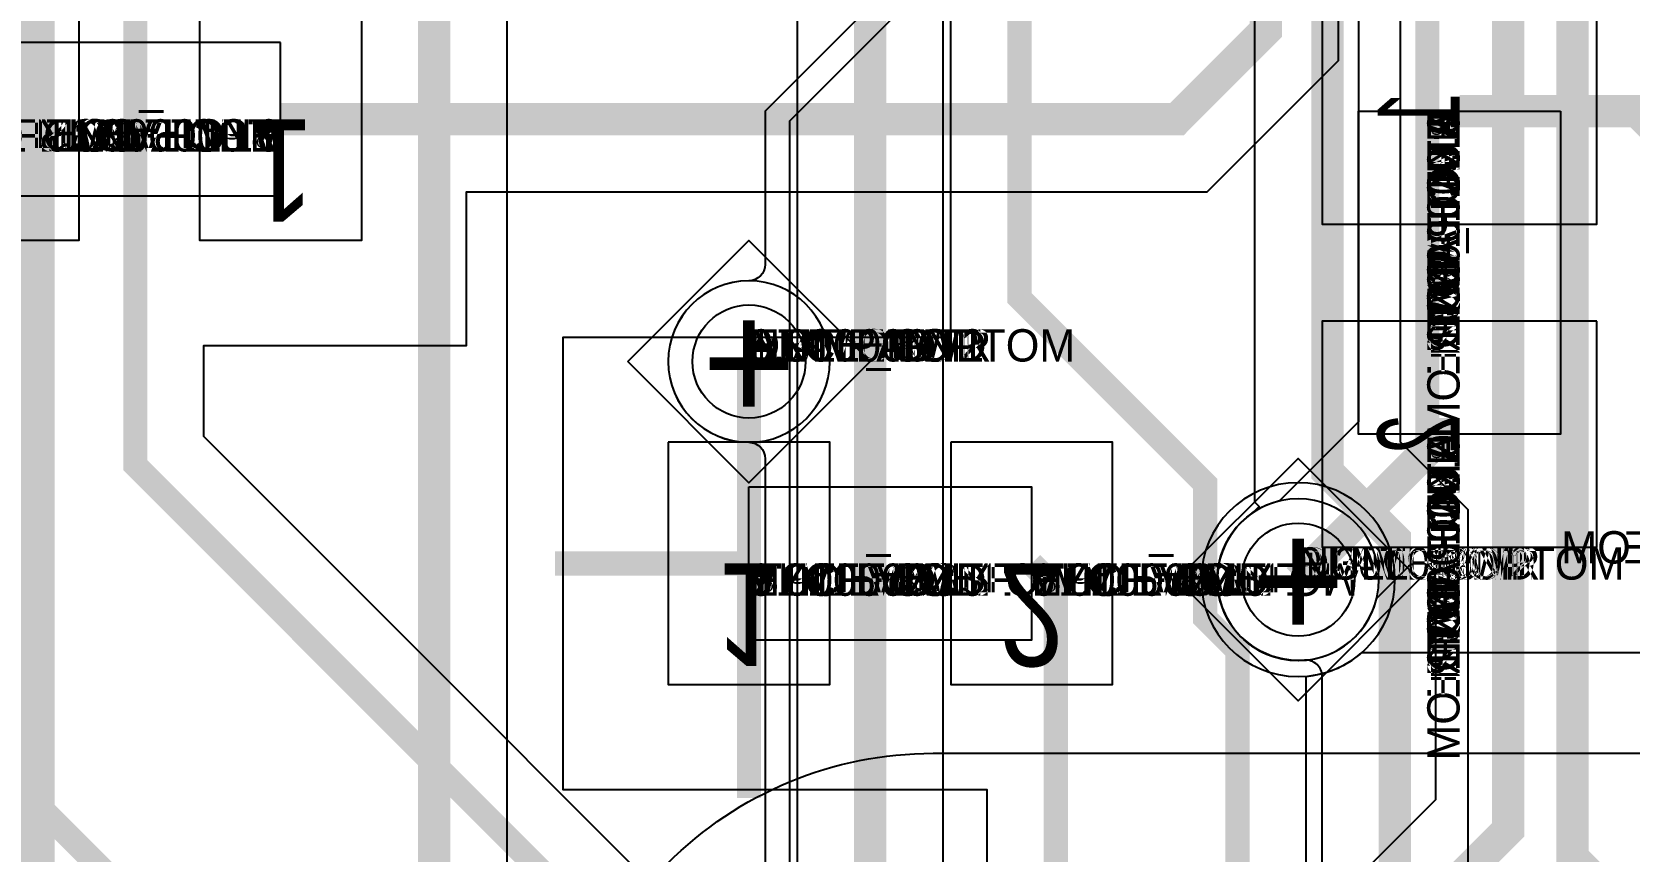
# Model space of a CAD drawing. Extents: x 0 to 323, y 0 to 320.
# Drawn here: x 32.26 to 42.15, y 93.67 to 98.74 of the extents above; entities that cross this region are included whole.
import ezdxf
from ezdxf.enums import TextEntityAlignment as Align

# ---------------------------------------------------------------- set-up
doc = ezdxf.new("R2010")
doc.units = 0
doc.header["$MEASUREMENT"] = 0
doc.layers.get('0').update_dxf_attribs({"linetype": 'CONTINUOUS'})
for name, color, linetype in [('CDN_FIGURES', 7, 'CONTINUOUS'), ('ETCH_BOTTOM', 7, 'CONTINUOUS'), ('ETCH_GND', 3, 'CONTINUOUS'), ('ETCH_INT1', 4, 'CONTINUOUS'), ('ETCH_INT2', 5, 'CONTINUOUS'), ('ETCH_PWR', 6, 'CONTINUOUS'), ('ETCH_TOP', 2, 'CONTINUOUS'), ('MANUFACTURING_NCLEGEND-1-6', 8, 'CONTINUOUS'), ('PACKAGE_GEOMETRY_ASSEMBLY_TOP', 11, 'CONTINUOUS'), ('PACKAGE_GEOMETRY_PIN_NUMBER', 9, 'CONTINUOUS')]:
    doc.layers.add(name, color=color, linetype=linetype)

# ---------------------------------------------------------------- blocks, each defined once
blk = doc.blocks.new('PAD_INFO')
for tag in ['SHAPE_TYPE', 'PAD_HEIGHT', 'PAD_LAYER', 'PAD_TYPE', 'PAD_WIDTH']:
    blk.add_attdef(tag, (0, 0), '', height=0.2)
at = {"flags": 2}
blk.add_attdef('CDN_TYPE', (0, 0), '', height=0.2, dxfattribs=at)
blk = doc.blocks.new('DRILL_INFO')
at = {"flags": 2}
blk.add_attdef('CDN_TYPE', (0, 0), '', height=0.2, dxfattribs=at)
for tag in ['FSHAPE', 'FCHAR', 'DRILL_HEIGHT', 'DIAMETER', 'PLATED', 'DRILL_WIDTH']:
    blk.add_attdef(tag, (0, 0), '', height=0.2)
blk = doc.blocks.new('VIA0700X0300')
at = {"layer": 'ETCH_BOTTOM'}
blk.add_circle((0, 0), 0.35, dxfattribs=at)
at = {"layer": 'ETCH_GND'}
blk.add_circle((0, 0), 0.35, dxfattribs=at)
at = {"layer": 'ETCH_INT1'}
blk.add_circle((0, 0), 0.35, dxfattribs=at)
at = {"layer": 'ETCH_INT2'}
blk.add_circle((0, 0), 0.35, dxfattribs=at)
at = {"layer": 'ETCH_PWR'}
blk.add_circle((0, 0), 0.35, dxfattribs=at)
at = {"layer": 'ETCH_TOP'}
blk.add_circle((0, 0), 0.35, dxfattribs=at)
ref = blk.add_blockref('PAD_INFO', (0, 0))
ref.add_attrib('PAD_LAYER', 'ETCH_TOP', (0, 0), dxfattribs={"height": 0.2})
ref.add_attrib('SHAPE_TYPE', 'NULL', (0, 0), dxfattribs={"height": 0.2})
ref.add_attrib('PAD_TYPE', 'ANTIPAD', (0, 0), dxfattribs={"height": 0.2})
ref.add_attrib('PAD_WIDTH', '0.000000', (0, 0), dxfattribs={"height": 0.2})
ref.add_attrib('PAD_HEIGHT', '0.000000', (0, 0), dxfattribs={"height": 0.2})
ref = blk.add_blockref('PAD_INFO', (0, 0))
ref.add_attrib('PAD_LAYER', 'ETCH_GND', (0, 0), dxfattribs={"height": 0.2})
ref.add_attrib('SHAPE_TYPE', 'NULL', (0, 0), dxfattribs={"height": 0.2})
ref.add_attrib('PAD_TYPE', 'ANTIPAD', (0, 0), dxfattribs={"height": 0.2})
ref.add_attrib('PAD_WIDTH', '0.000000', (0, 0), dxfattribs={"height": 0.2})
ref.add_attrib('PAD_HEIGHT', '0.000000', (0, 0), dxfattribs={"height": 0.2})
ref = blk.add_blockref('PAD_INFO', (0, 0))
ref.add_attrib('PAD_LAYER', 'ETCH_INT1', (0, 0), dxfattribs={"height": 0.2})
ref.add_attrib('SHAPE_TYPE', 'NULL', (0, 0), dxfattribs={"height": 0.2})
ref.add_attrib('PAD_TYPE', 'ANTIPAD', (0, 0), dxfattribs={"height": 0.2})
ref.add_attrib('PAD_WIDTH', '0.000000', (0, 0), dxfattribs={"height": 0.2})
ref.add_attrib('PAD_HEIGHT', '0.000000', (0, 0), dxfattribs={"height": 0.2})
ref = blk.add_blockref('PAD_INFO', (0, 0))
ref.add_attrib('PAD_LAYER', 'ETCH_INT2', (0, 0), dxfattribs={"height": 0.2})
ref.add_attrib('SHAPE_TYPE', 'NULL', (0, 0), dxfattribs={"height": 0.2})
ref.add_attrib('PAD_TYPE', 'ANTIPAD', (0, 0), dxfattribs={"height": 0.2})
ref.add_attrib('PAD_WIDTH', '0.000000', (0, 0), dxfattribs={"height": 0.2})
ref.add_attrib('PAD_HEIGHT', '0.000000', (0, 0), dxfattribs={"height": 0.2})
ref = blk.add_blockref('PAD_INFO', (0, 0))
ref.add_attrib('PAD_LAYER', 'ETCH_PWR', (0, 0), dxfattribs={"height": 0.2})
ref.add_attrib('SHAPE_TYPE', 'NULL', (0, 0), dxfattribs={"height": 0.2})
ref.add_attrib('PAD_TYPE', 'ANTIPAD', (0, 0), dxfattribs={"height": 0.2})
ref.add_attrib('PAD_WIDTH', '0.000000', (0, 0), dxfattribs={"height": 0.2})
ref.add_attrib('PAD_HEIGHT', '0.000000', (0, 0), dxfattribs={"height": 0.2})
ref = blk.add_blockref('PAD_INFO', (0, 0))
ref.add_attrib('PAD_LAYER', 'ETCH_BOTTOM', (0, 0), dxfattribs={"height": 0.2})
ref.add_attrib('SHAPE_TYPE', 'NULL', (0, 0), dxfattribs={"height": 0.2})
ref.add_attrib('PAD_TYPE', 'ANTIPAD', (0, 0), dxfattribs={"height": 0.2})
ref.add_attrib('PAD_WIDTH', '0.000000', (0, 0), dxfattribs={"height": 0.2})
ref.add_attrib('PAD_HEIGHT', '0.000000', (0, 0), dxfattribs={"height": 0.2})
ref = blk.add_blockref('PAD_INFO', (0, 0))
ref.add_attrib('PAD_LAYER', 'ETCH_TOP', (0, 0), dxfattribs={"height": 0.2})
ref.add_attrib('SHAPE_TYPE', 'NULL', (0, 0), dxfattribs={"height": 0.2})
ref.add_attrib('PAD_TYPE', 'THERMAL', (0, 0), dxfattribs={"height": 0.2})
ref.add_attrib('PAD_WIDTH', '0.000000', (0, 0), dxfattribs={"height": 0.2})
ref.add_attrib('PAD_HEIGHT', '0.000000', (0, 0), dxfattribs={"height": 0.2})
ref = blk.add_blockref('PAD_INFO', (0, 0))
ref.add_attrib('PAD_LAYER', 'ETCH_GND', (0, 0), dxfattribs={"height": 0.2})
ref.add_attrib('SHAPE_TYPE', 'NULL', (0, 0), dxfattribs={"height": 0.2})
ref.add_attrib('PAD_TYPE', 'THERMAL', (0, 0), dxfattribs={"height": 0.2})
ref.add_attrib('PAD_WIDTH', '0.000000', (0, 0), dxfattribs={"height": 0.2})
ref.add_attrib('PAD_HEIGHT', '0.000000', (0, 0), dxfattribs={"height": 0.2})
ref = blk.add_blockref('PAD_INFO', (0, 0))
ref.add_attrib('PAD_LAYER', 'ETCH_INT1', (0, 0), dxfattribs={"height": 0.2})
ref.add_attrib('SHAPE_TYPE', 'NULL', (0, 0), dxfattribs={"height": 0.2})
ref.add_attrib('PAD_TYPE', 'THERMAL', (0, 0), dxfattribs={"height": 0.2})
ref.add_attrib('PAD_WIDTH', '0.000000', (0, 0), dxfattribs={"height": 0.2})
ref.add_attrib('PAD_HEIGHT', '0.000000', (0, 0), dxfattribs={"height": 0.2})
ref = blk.add_blockref('PAD_INFO', (0, 0))
ref.add_attrib('PAD_LAYER', 'ETCH_INT2', (0, 0), dxfattribs={"height": 0.2})
ref.add_attrib('SHAPE_TYPE', 'NULL', (0, 0), dxfattribs={"height": 0.2})
ref.add_attrib('PAD_TYPE', 'THERMAL', (0, 0), dxfattribs={"height": 0.2})
ref.add_attrib('PAD_WIDTH', '0.000000', (0, 0), dxfattribs={"height": 0.2})
ref.add_attrib('PAD_HEIGHT', '0.000000', (0, 0), dxfattribs={"height": 0.2})
ref = blk.add_blockref('PAD_INFO', (0, 0))
ref.add_attrib('PAD_LAYER', 'ETCH_PWR', (0, 0), dxfattribs={"height": 0.2})
ref.add_attrib('SHAPE_TYPE', 'NULL', (0, 0), dxfattribs={"height": 0.2})
ref.add_attrib('PAD_TYPE', 'THERMAL', (0, 0), dxfattribs={"height": 0.2})
ref.add_attrib('PAD_WIDTH', '0.000000', (0, 0), dxfattribs={"height": 0.2})
ref.add_attrib('PAD_HEIGHT', '0.000000', (0, 0), dxfattribs={"height": 0.2})
ref = blk.add_blockref('PAD_INFO', (0, 0))
ref.add_attrib('PAD_LAYER', 'ETCH_BOTTOM', (0, 0), dxfattribs={"height": 0.2})
ref.add_attrib('SHAPE_TYPE', 'NULL', (0, 0), dxfattribs={"height": 0.2})
ref.add_attrib('PAD_TYPE', 'THERMAL', (0, 0), dxfattribs={"height": 0.2})
ref.add_attrib('PAD_WIDTH', '0.000000', (0, 0), dxfattribs={"height": 0.2})
ref.add_attrib('PAD_HEIGHT', '0.000000', (0, 0), dxfattribs={"height": 0.2})
ref = blk.add_blockref('PAD_INFO', (0, 0))
ref.add_attrib('PAD_LAYER', 'ETCH_TOP', (0, 0), dxfattribs={"height": 0.2})
ref.add_attrib('SHAPE_TYPE', 'CIRCLE', (0, 0), dxfattribs={"height": 0.2})
ref.add_attrib('PAD_TYPE', 'REGULAR', (0, 0), dxfattribs={"height": 0.2})
ref.add_attrib('PAD_WIDTH', '0.700000', (0, 0), dxfattribs={"height": 0.2})
ref.add_attrib('PAD_HEIGHT', '0.700000', (0, 0), dxfattribs={"height": 0.2})
ref = blk.add_blockref('PAD_INFO', (0, 0))
ref.add_attrib('PAD_LAYER', 'ETCH_GND', (0, 0), dxfattribs={"height": 0.2})
ref.add_attrib('SHAPE_TYPE', 'CIRCLE', (0, 0), dxfattribs={"height": 0.2})
ref.add_attrib('PAD_TYPE', 'REGULAR', (0, 0), dxfattribs={"height": 0.2})
ref.add_attrib('PAD_WIDTH', '0.700000', (0, 0), dxfattribs={"height": 0.2})
ref.add_attrib('PAD_HEIGHT', '0.700000', (0, 0), dxfattribs={"height": 0.2})
ref = blk.add_blockref('PAD_INFO', (0, 0))
ref.add_attrib('PAD_LAYER', 'ETCH_INT1', (0, 0), dxfattribs={"height": 0.2})
ref.add_attrib('SHAPE_TYPE', 'CIRCLE', (0, 0), dxfattribs={"height": 0.2})
ref.add_attrib('PAD_TYPE', 'REGULAR', (0, 0), dxfattribs={"height": 0.2})
ref.add_attrib('PAD_WIDTH', '0.700000', (0, 0), dxfattribs={"height": 0.2})
ref.add_attrib('PAD_HEIGHT', '0.700000', (0, 0), dxfattribs={"height": 0.2})
ref = blk.add_blockref('PAD_INFO', (0, 0))
ref.add_attrib('PAD_LAYER', 'ETCH_INT2', (0, 0), dxfattribs={"height": 0.2})
ref.add_attrib('SHAPE_TYPE', 'CIRCLE', (0, 0), dxfattribs={"height": 0.2})
ref.add_attrib('PAD_TYPE', 'REGULAR', (0, 0), dxfattribs={"height": 0.2})
ref.add_attrib('PAD_WIDTH', '0.700000', (0, 0), dxfattribs={"height": 0.2})
ref.add_attrib('PAD_HEIGHT', '0.700000', (0, 0), dxfattribs={"height": 0.2})
ref = blk.add_blockref('PAD_INFO', (0, 0))
ref.add_attrib('PAD_LAYER', 'ETCH_PWR', (0, 0), dxfattribs={"height": 0.2})
ref.add_attrib('SHAPE_TYPE', 'CIRCLE', (0, 0), dxfattribs={"height": 0.2})
ref.add_attrib('PAD_TYPE', 'REGULAR', (0, 0), dxfattribs={"height": 0.2})
ref.add_attrib('PAD_WIDTH', '0.700000', (0, 0), dxfattribs={"height": 0.2})
ref.add_attrib('PAD_HEIGHT', '0.700000', (0, 0), dxfattribs={"height": 0.2})
ref = blk.add_blockref('PAD_INFO', (0, 0))
ref.add_attrib('PAD_LAYER', 'ETCH_BOTTOM', (0, 0), dxfattribs={"height": 0.2})
ref.add_attrib('SHAPE_TYPE', 'CIRCLE', (0, 0), dxfattribs={"height": 0.2})
ref.add_attrib('PAD_TYPE', 'REGULAR', (0, 0), dxfattribs={"height": 0.2})
ref.add_attrib('PAD_WIDTH', '0.700000', (0, 0), dxfattribs={"height": 0.2})
ref.add_attrib('PAD_HEIGHT', '0.700000', (0, 0), dxfattribs={"height": 0.2})
ref = blk.add_blockref('DRILL_INFO', (0, 0))
ref.add_attrib('DIAMETER', '0.300000', (0, 0), dxfattribs={"height": 0.2})
ref.add_attrib('PLATED', 'PLATED', (0, 0), dxfattribs={"height": 0.2})
ref.add_attrib('FSHAPE', 'DIAMOND', (0, 0), dxfattribs={"height": 0.2})
ref.add_attrib('FCHAR', '+', (0, 0), dxfattribs={"height": 0.2})
ref.add_attrib('DRILL_WIDTH', '1.500000', (0, 0), dxfattribs={"height": 0.2})
ref.add_attrib('DRILL_HEIGHT', '1.500000', (0, 0), dxfattribs={"height": 0.2})
for tag in ['CDN_TYPE', 'PIN']:
    blk.add_attdef(tag, (0, 0), '', height=0.2)
at = {"flags": 2}
for tag in ['PSTKNAME', 'BBV']:
    blk.add_attdef(tag, (0, 0), '', height=0.2, dxfattribs=at)
blk = doc.blocks.new('FIGURE_DIAMOND')
at = {"layer": 'CDN_FIGURES'}
blk.add_lwpolyline([(-0.5, 0), (0, 0.5), (0.5, 0), (0, -0.5)], close=True, dxfattribs=at)
blk = doc.blocks.new('F620')
at = {"layer": 'PACKAGE_GEOMETRY_ASSEMBLY_TOP'}
blk.add_lwpolyline([(-0.76, 2.325), (5.64, 2.325, -0.414214), (7.965, 0, -0.414214), (5.64, -2.325), (-0.76, -2.325, -0.414214), (-3.085, 0, -0.414214), (-0.76, 2.325)], format="xyb", close=True, dxfattribs=at)
at = {"flags": 2}
for tag in ['SYMBOL_TYPE', 'CDN_TYPE', 'REFDES']:
    blk.add_attdef(tag, (0, 0), '', height=0.2, dxfattribs=at)
blk = doc.blocks.new('RC1400X1700TS')
at = {"layer": 'ETCH_TOP'}
blk.add_lwpolyline([(-0.7, -0.85), (-0.7, 0.85), (0.7, 0.85), (0.7, -0.85)], close=True, dxfattribs=at)
ref = blk.add_blockref('PAD_INFO', (0, 0))
ref.add_attrib('PAD_LAYER', 'ETCH_TOP', (0, 0), dxfattribs={"height": 0.2})
ref.add_attrib('SHAPE_TYPE', 'NULL', (0, 0), dxfattribs={"height": 0.2})
ref.add_attrib('PAD_TYPE', 'ANTIPAD', (0, 0), dxfattribs={"height": 0.2})
ref.add_attrib('PAD_WIDTH', '0.000000', (0, 0), dxfattribs={"height": 0.2})
ref.add_attrib('PAD_HEIGHT', '0.000000', (0, 0), dxfattribs={"height": 0.2})
ref = blk.add_blockref('PAD_INFO', (0, 0))
ref.add_attrib('PAD_LAYER', 'ETCH_GND', (0, 0), dxfattribs={"height": 0.2})
ref.add_attrib('SHAPE_TYPE', 'NULL', (0, 0), dxfattribs={"height": 0.2})
ref.add_attrib('PAD_TYPE', 'ANTIPAD', (0, 0), dxfattribs={"height": 0.2})
ref.add_attrib('PAD_WIDTH', '0.000000', (0, 0), dxfattribs={"height": 0.2})
ref.add_attrib('PAD_HEIGHT', '0.000000', (0, 0), dxfattribs={"height": 0.2})
ref = blk.add_blockref('PAD_INFO', (0, 0))
ref.add_attrib('PAD_LAYER', 'ETCH_INT1', (0, 0), dxfattribs={"height": 0.2})
ref.add_attrib('SHAPE_TYPE', 'NULL', (0, 0), dxfattribs={"height": 0.2})
ref.add_attrib('PAD_TYPE', 'ANTIPAD', (0, 0), dxfattribs={"height": 0.2})
ref.add_attrib('PAD_WIDTH', '0.000000', (0, 0), dxfattribs={"height": 0.2})
ref.add_attrib('PAD_HEIGHT', '0.000000', (0, 0), dxfattribs={"height": 0.2})
ref = blk.add_blockref('PAD_INFO', (0, 0))
ref.add_attrib('PAD_LAYER', 'ETCH_INT2', (0, 0), dxfattribs={"height": 0.2})
ref.add_attrib('SHAPE_TYPE', 'NULL', (0, 0), dxfattribs={"height": 0.2})
ref.add_attrib('PAD_TYPE', 'ANTIPAD', (0, 0), dxfattribs={"height": 0.2})
ref.add_attrib('PAD_WIDTH', '0.000000', (0, 0), dxfattribs={"height": 0.2})
ref.add_attrib('PAD_HEIGHT', '0.000000', (0, 0), dxfattribs={"height": 0.2})
ref = blk.add_blockref('PAD_INFO', (0, 0))
ref.add_attrib('PAD_LAYER', 'ETCH_PWR', (0, 0), dxfattribs={"height": 0.2})
ref.add_attrib('SHAPE_TYPE', 'NULL', (0, 0), dxfattribs={"height": 0.2})
ref.add_attrib('PAD_TYPE', 'ANTIPAD', (0, 0), dxfattribs={"height": 0.2})
ref.add_attrib('PAD_WIDTH', '0.000000', (0, 0), dxfattribs={"height": 0.2})
ref.add_attrib('PAD_HEIGHT', '0.000000', (0, 0), dxfattribs={"height": 0.2})
ref = blk.add_blockref('PAD_INFO', (0, 0))
ref.add_attrib('PAD_LAYER', 'ETCH_BOTTOM', (0, 0), dxfattribs={"height": 0.2})
ref.add_attrib('SHAPE_TYPE', 'NULL', (0, 0), dxfattribs={"height": 0.2})
ref.add_attrib('PAD_TYPE', 'ANTIPAD', (0, 0), dxfattribs={"height": 0.2})
ref.add_attrib('PAD_WIDTH', '0.000000', (0, 0), dxfattribs={"height": 0.2})
ref.add_attrib('PAD_HEIGHT', '0.000000', (0, 0), dxfattribs={"height": 0.2})
ref = blk.add_blockref('PAD_INFO', (0, 0))
ref.add_attrib('PAD_LAYER', 'ETCH_TOP', (0, 0), dxfattribs={"height": 0.2})
ref.add_attrib('SHAPE_TYPE', 'NULL', (0, 0), dxfattribs={"height": 0.2})
ref.add_attrib('PAD_TYPE', 'THERMAL', (0, 0), dxfattribs={"height": 0.2})
ref.add_attrib('PAD_WIDTH', '0.000000', (0, 0), dxfattribs={"height": 0.2})
ref.add_attrib('PAD_HEIGHT', '0.000000', (0, 0), dxfattribs={"height": 0.2})
ref = blk.add_blockref('PAD_INFO', (0, 0))
ref.add_attrib('PAD_LAYER', 'ETCH_GND', (0, 0), dxfattribs={"height": 0.2})
ref.add_attrib('SHAPE_TYPE', 'NULL', (0, 0), dxfattribs={"height": 0.2})
ref.add_attrib('PAD_TYPE', 'THERMAL', (0, 0), dxfattribs={"height": 0.2})
ref.add_attrib('PAD_WIDTH', '0.000000', (0, 0), dxfattribs={"height": 0.2})
ref.add_attrib('PAD_HEIGHT', '0.000000', (0, 0), dxfattribs={"height": 0.2})
ref = blk.add_blockref('PAD_INFO', (0, 0))
ref.add_attrib('PAD_LAYER', 'ETCH_INT1', (0, 0), dxfattribs={"height": 0.2})
ref.add_attrib('SHAPE_TYPE', 'NULL', (0, 0), dxfattribs={"height": 0.2})
ref.add_attrib('PAD_TYPE', 'THERMAL', (0, 0), dxfattribs={"height": 0.2})
ref.add_attrib('PAD_WIDTH', '0.000000', (0, 0), dxfattribs={"height": 0.2})
ref.add_attrib('PAD_HEIGHT', '0.000000', (0, 0), dxfattribs={"height": 0.2})
ref = blk.add_blockref('PAD_INFO', (0, 0))
ref.add_attrib('PAD_LAYER', 'ETCH_INT2', (0, 0), dxfattribs={"height": 0.2})
ref.add_attrib('SHAPE_TYPE', 'NULL', (0, 0), dxfattribs={"height": 0.2})
ref.add_attrib('PAD_TYPE', 'THERMAL', (0, 0), dxfattribs={"height": 0.2})
ref.add_attrib('PAD_WIDTH', '0.000000', (0, 0), dxfattribs={"height": 0.2})
ref.add_attrib('PAD_HEIGHT', '0.000000', (0, 0), dxfattribs={"height": 0.2})
ref = blk.add_blockref('PAD_INFO', (0, 0))
ref.add_attrib('PAD_LAYER', 'ETCH_PWR', (0, 0), dxfattribs={"height": 0.2})
ref.add_attrib('SHAPE_TYPE', 'NULL', (0, 0), dxfattribs={"height": 0.2})
ref.add_attrib('PAD_TYPE', 'THERMAL', (0, 0), dxfattribs={"height": 0.2})
ref.add_attrib('PAD_WIDTH', '0.000000', (0, 0), dxfattribs={"height": 0.2})
ref.add_attrib('PAD_HEIGHT', '0.000000', (0, 0), dxfattribs={"height": 0.2})
ref = blk.add_blockref('PAD_INFO', (0, 0))
ref.add_attrib('PAD_LAYER', 'ETCH_BOTTOM', (0, 0), dxfattribs={"height": 0.2})
ref.add_attrib('SHAPE_TYPE', 'NULL', (0, 0), dxfattribs={"height": 0.2})
ref.add_attrib('PAD_TYPE', 'THERMAL', (0, 0), dxfattribs={"height": 0.2})
ref.add_attrib('PAD_WIDTH', '0.000000', (0, 0), dxfattribs={"height": 0.2})
ref.add_attrib('PAD_HEIGHT', '0.000000', (0, 0), dxfattribs={"height": 0.2})
ref = blk.add_blockref('PAD_INFO', (0, 0))
ref.add_attrib('PAD_LAYER', 'ETCH_GND', (0, 0), dxfattribs={"height": 0.2})
ref.add_attrib('SHAPE_TYPE', 'NULL', (0, 0), dxfattribs={"height": 0.2})
ref.add_attrib('PAD_TYPE', 'REGULAR', (0, 0), dxfattribs={"height": 0.2})
ref.add_attrib('PAD_WIDTH', '0.000000', (0, 0), dxfattribs={"height": 0.2})
ref.add_attrib('PAD_HEIGHT', '0.000000', (0, 0), dxfattribs={"height": 0.2})
ref = blk.add_blockref('PAD_INFO', (0, 0))
ref.add_attrib('PAD_LAYER', 'ETCH_INT1', (0, 0), dxfattribs={"height": 0.2})
ref.add_attrib('SHAPE_TYPE', 'NULL', (0, 0), dxfattribs={"height": 0.2})
ref.add_attrib('PAD_TYPE', 'REGULAR', (0, 0), dxfattribs={"height": 0.2})
ref.add_attrib('PAD_WIDTH', '0.000000', (0, 0), dxfattribs={"height": 0.2})
ref.add_attrib('PAD_HEIGHT', '0.000000', (0, 0), dxfattribs={"height": 0.2})
ref = blk.add_blockref('PAD_INFO', (0, 0))
ref.add_attrib('PAD_LAYER', 'ETCH_INT2', (0, 0), dxfattribs={"height": 0.2})
ref.add_attrib('SHAPE_TYPE', 'NULL', (0, 0), dxfattribs={"height": 0.2})
ref.add_attrib('PAD_TYPE', 'REGULAR', (0, 0), dxfattribs={"height": 0.2})
ref.add_attrib('PAD_WIDTH', '0.000000', (0, 0), dxfattribs={"height": 0.2})
ref.add_attrib('PAD_HEIGHT', '0.000000', (0, 0), dxfattribs={"height": 0.2})
ref = blk.add_blockref('PAD_INFO', (0, 0))
ref.add_attrib('PAD_LAYER', 'ETCH_PWR', (0, 0), dxfattribs={"height": 0.2})
ref.add_attrib('SHAPE_TYPE', 'NULL', (0, 0), dxfattribs={"height": 0.2})
ref.add_attrib('PAD_TYPE', 'REGULAR', (0, 0), dxfattribs={"height": 0.2})
ref.add_attrib('PAD_WIDTH', '0.000000', (0, 0), dxfattribs={"height": 0.2})
ref.add_attrib('PAD_HEIGHT', '0.000000', (0, 0), dxfattribs={"height": 0.2})
ref = blk.add_blockref('PAD_INFO', (0, 0))
ref.add_attrib('PAD_LAYER', 'ETCH_BOTTOM', (0, 0), dxfattribs={"height": 0.2})
ref.add_attrib('SHAPE_TYPE', 'NULL', (0, 0), dxfattribs={"height": 0.2})
ref.add_attrib('PAD_TYPE', 'REGULAR', (0, 0), dxfattribs={"height": 0.2})
ref.add_attrib('PAD_WIDTH', '0.000000', (0, 0), dxfattribs={"height": 0.2})
ref.add_attrib('PAD_HEIGHT', '0.000000', (0, 0), dxfattribs={"height": 0.2})
ref = blk.add_blockref('DRILL_INFO', (0, 0))
ref.add_attrib('DIAMETER', '0.000000', (0, 0), dxfattribs={"height": 0.2})
ref.add_attrib('PLATED', 'PLATED', (0, 0), dxfattribs={"height": 0.2})
ref.add_attrib('FSHAPE', 'NULL', (0, 0), dxfattribs={"height": 0.2})
ref.add_attrib('DRILL_WIDTH', '0.000000', (0, 0), dxfattribs={"height": 0.2})
ref.add_attrib('DRILL_HEIGHT', '0.000000', (0, 0), dxfattribs={"height": 0.2})
ref = blk.add_blockref('PAD_INFO', (0, 0))
ref.add_attrib('PAD_LAYER', 'ETCH_TOP', (0, 0), dxfattribs={"height": 0.2})
ref.add_attrib('SHAPE_TYPE', 'RECTANGLE', (0, 0), dxfattribs={"height": 0.2})
ref.add_attrib('PAD_TYPE', 'REGULAR', (0, 0), dxfattribs={"height": 0.2})
ref.add_attrib('PAD_WIDTH', '1.400000', (0, 0), dxfattribs={"height": 0.2})
ref.add_attrib('PAD_HEIGHT', '1.700000', (0, 0), dxfattribs={"height": 0.2})
for tag in ['CDN_TYPE', 'PIN']:
    blk.add_attdef(tag, (0, 0), '', height=0.2)
at = {"flags": 2}
for tag in ['PSTKNAME', 'BBV']:
    blk.add_attdef(tag, (0, 0), '', height=0.2, dxfattribs=at)
blk = doc.blocks.new('F91')
at = {"layer": 'PACKAGE_GEOMETRY_ASSEMBLY_TOP'}
blk.add_lwpolyline([(0, -0.625), (2, -0.625), (2, 0.625), (0, 0.625)], close=True, dxfattribs=at)
at = {"layer": 'ETCH_TOP'}
ref = blk.add_blockref('RC1400X1700TS', (0, 0), dxfattribs=at)
ref.add_attrib('CDN_TYPE', 'PIN', (0, 0), dxfattribs={"height": 0.2})
ref.add_attrib('PIN', '1', (0, 0), dxfattribs={"height": 0.2})
ref = blk.add_blockref('RC1400X1700TS', (2, 0), dxfattribs=at)
ref.add_attrib('CDN_TYPE', 'PIN', (0, 0), dxfattribs={"height": 0.2})
ref.add_attrib('PIN', '2', (0, 0), dxfattribs={"height": 0.2})
at = {"flags": 2}
for tag in ['SYMBOL_TYPE', 'CDN_TYPE', 'REFDES']:
    blk.add_attdef(tag, (0, 0), '', height=0.2, dxfattribs=at)
blk = doc.blocks.new('RC1000X1500TS')
at = {"layer": 'ETCH_TOP'}
blk.add_lwpolyline([(-0.5, -0.75), (-0.5, 0.75), (0.5, 0.75), (0.5, -0.75)], close=True, dxfattribs=at)
ref = blk.add_blockref('PAD_INFO', (0, 0))
ref.add_attrib('PAD_LAYER', 'ETCH_TOP', (0, 0), dxfattribs={"height": 0.2})
ref.add_attrib('SHAPE_TYPE', 'NULL', (0, 0), dxfattribs={"height": 0.2})
ref.add_attrib('PAD_TYPE', 'ANTIPAD', (0, 0), dxfattribs={"height": 0.2})
ref.add_attrib('PAD_WIDTH', '0.000000', (0, 0), dxfattribs={"height": 0.2})
ref.add_attrib('PAD_HEIGHT', '0.000000', (0, 0), dxfattribs={"height": 0.2})
ref = blk.add_blockref('PAD_INFO', (0, 0))
ref.add_attrib('PAD_LAYER', 'ETCH_GND', (0, 0), dxfattribs={"height": 0.2})
ref.add_attrib('SHAPE_TYPE', 'NULL', (0, 0), dxfattribs={"height": 0.2})
ref.add_attrib('PAD_TYPE', 'ANTIPAD', (0, 0), dxfattribs={"height": 0.2})
ref.add_attrib('PAD_WIDTH', '0.000000', (0, 0), dxfattribs={"height": 0.2})
ref.add_attrib('PAD_HEIGHT', '0.000000', (0, 0), dxfattribs={"height": 0.2})
ref = blk.add_blockref('PAD_INFO', (0, 0))
ref.add_attrib('PAD_LAYER', 'ETCH_INT1', (0, 0), dxfattribs={"height": 0.2})
ref.add_attrib('SHAPE_TYPE', 'NULL', (0, 0), dxfattribs={"height": 0.2})
ref.add_attrib('PAD_TYPE', 'ANTIPAD', (0, 0), dxfattribs={"height": 0.2})
ref.add_attrib('PAD_WIDTH', '0.000000', (0, 0), dxfattribs={"height": 0.2})
ref.add_attrib('PAD_HEIGHT', '0.000000', (0, 0), dxfattribs={"height": 0.2})
ref = blk.add_blockref('PAD_INFO', (0, 0))
ref.add_attrib('PAD_LAYER', 'ETCH_INT2', (0, 0), dxfattribs={"height": 0.2})
ref.add_attrib('SHAPE_TYPE', 'NULL', (0, 0), dxfattribs={"height": 0.2})
ref.add_attrib('PAD_TYPE', 'ANTIPAD', (0, 0), dxfattribs={"height": 0.2})
ref.add_attrib('PAD_WIDTH', '0.000000', (0, 0), dxfattribs={"height": 0.2})
ref.add_attrib('PAD_HEIGHT', '0.000000', (0, 0), dxfattribs={"height": 0.2})
ref = blk.add_blockref('PAD_INFO', (0, 0))
ref.add_attrib('PAD_LAYER', 'ETCH_PWR', (0, 0), dxfattribs={"height": 0.2})
ref.add_attrib('SHAPE_TYPE', 'NULL', (0, 0), dxfattribs={"height": 0.2})
ref.add_attrib('PAD_TYPE', 'ANTIPAD', (0, 0), dxfattribs={"height": 0.2})
ref.add_attrib('PAD_WIDTH', '0.000000', (0, 0), dxfattribs={"height": 0.2})
ref.add_attrib('PAD_HEIGHT', '0.000000', (0, 0), dxfattribs={"height": 0.2})
ref = blk.add_blockref('PAD_INFO', (0, 0))
ref.add_attrib('PAD_LAYER', 'ETCH_BOTTOM', (0, 0), dxfattribs={"height": 0.2})
ref.add_attrib('SHAPE_TYPE', 'NULL', (0, 0), dxfattribs={"height": 0.2})
ref.add_attrib('PAD_TYPE', 'ANTIPAD', (0, 0), dxfattribs={"height": 0.2})
ref.add_attrib('PAD_WIDTH', '0.000000', (0, 0), dxfattribs={"height": 0.2})
ref.add_attrib('PAD_HEIGHT', '0.000000', (0, 0), dxfattribs={"height": 0.2})
ref = blk.add_blockref('PAD_INFO', (0, 0))
ref.add_attrib('PAD_LAYER', 'ETCH_TOP', (0, 0), dxfattribs={"height": 0.2})
ref.add_attrib('SHAPE_TYPE', 'NULL', (0, 0), dxfattribs={"height": 0.2})
ref.add_attrib('PAD_TYPE', 'THERMAL', (0, 0), dxfattribs={"height": 0.2})
ref.add_attrib('PAD_WIDTH', '0.000000', (0, 0), dxfattribs={"height": 0.2})
ref.add_attrib('PAD_HEIGHT', '0.000000', (0, 0), dxfattribs={"height": 0.2})
ref = blk.add_blockref('PAD_INFO', (0, 0))
ref.add_attrib('PAD_LAYER', 'ETCH_GND', (0, 0), dxfattribs={"height": 0.2})
ref.add_attrib('SHAPE_TYPE', 'NULL', (0, 0), dxfattribs={"height": 0.2})
ref.add_attrib('PAD_TYPE', 'THERMAL', (0, 0), dxfattribs={"height": 0.2})
ref.add_attrib('PAD_WIDTH', '0.000000', (0, 0), dxfattribs={"height": 0.2})
ref.add_attrib('PAD_HEIGHT', '0.000000', (0, 0), dxfattribs={"height": 0.2})
ref = blk.add_blockref('PAD_INFO', (0, 0))
ref.add_attrib('PAD_LAYER', 'ETCH_INT1', (0, 0), dxfattribs={"height": 0.2})
ref.add_attrib('SHAPE_TYPE', 'NULL', (0, 0), dxfattribs={"height": 0.2})
ref.add_attrib('PAD_TYPE', 'THERMAL', (0, 0), dxfattribs={"height": 0.2})
ref.add_attrib('PAD_WIDTH', '0.000000', (0, 0), dxfattribs={"height": 0.2})
ref.add_attrib('PAD_HEIGHT', '0.000000', (0, 0), dxfattribs={"height": 0.2})
ref = blk.add_blockref('PAD_INFO', (0, 0))
ref.add_attrib('PAD_LAYER', 'ETCH_INT2', (0, 0), dxfattribs={"height": 0.2})
ref.add_attrib('SHAPE_TYPE', 'NULL', (0, 0), dxfattribs={"height": 0.2})
ref.add_attrib('PAD_TYPE', 'THERMAL', (0, 0), dxfattribs={"height": 0.2})
ref.add_attrib('PAD_WIDTH', '0.000000', (0, 0), dxfattribs={"height": 0.2})
ref.add_attrib('PAD_HEIGHT', '0.000000', (0, 0), dxfattribs={"height": 0.2})
ref = blk.add_blockref('PAD_INFO', (0, 0))
ref.add_attrib('PAD_LAYER', 'ETCH_PWR', (0, 0), dxfattribs={"height": 0.2})
ref.add_attrib('SHAPE_TYPE', 'NULL', (0, 0), dxfattribs={"height": 0.2})
ref.add_attrib('PAD_TYPE', 'THERMAL', (0, 0), dxfattribs={"height": 0.2})
ref.add_attrib('PAD_WIDTH', '0.000000', (0, 0), dxfattribs={"height": 0.2})
ref.add_attrib('PAD_HEIGHT', '0.000000', (0, 0), dxfattribs={"height": 0.2})
ref = blk.add_blockref('PAD_INFO', (0, 0))
ref.add_attrib('PAD_LAYER', 'ETCH_BOTTOM', (0, 0), dxfattribs={"height": 0.2})
ref.add_attrib('SHAPE_TYPE', 'NULL', (0, 0), dxfattribs={"height": 0.2})
ref.add_attrib('PAD_TYPE', 'THERMAL', (0, 0), dxfattribs={"height": 0.2})
ref.add_attrib('PAD_WIDTH', '0.000000', (0, 0), dxfattribs={"height": 0.2})
ref.add_attrib('PAD_HEIGHT', '0.000000', (0, 0), dxfattribs={"height": 0.2})
ref = blk.add_blockref('PAD_INFO', (0, 0))
ref.add_attrib('PAD_LAYER', 'ETCH_GND', (0, 0), dxfattribs={"height": 0.2})
ref.add_attrib('SHAPE_TYPE', 'NULL', (0, 0), dxfattribs={"height": 0.2})
ref.add_attrib('PAD_TYPE', 'REGULAR', (0, 0), dxfattribs={"height": 0.2})
ref.add_attrib('PAD_WIDTH', '0.000000', (0, 0), dxfattribs={"height": 0.2})
ref.add_attrib('PAD_HEIGHT', '0.000000', (0, 0), dxfattribs={"height": 0.2})
ref = blk.add_blockref('PAD_INFO', (0, 0))
ref.add_attrib('PAD_LAYER', 'ETCH_INT1', (0, 0), dxfattribs={"height": 0.2})
ref.add_attrib('SHAPE_TYPE', 'NULL', (0, 0), dxfattribs={"height": 0.2})
ref.add_attrib('PAD_TYPE', 'REGULAR', (0, 0), dxfattribs={"height": 0.2})
ref.add_attrib('PAD_WIDTH', '0.000000', (0, 0), dxfattribs={"height": 0.2})
ref.add_attrib('PAD_HEIGHT', '0.000000', (0, 0), dxfattribs={"height": 0.2})
ref = blk.add_blockref('PAD_INFO', (0, 0))
ref.add_attrib('PAD_LAYER', 'ETCH_INT2', (0, 0), dxfattribs={"height": 0.2})
ref.add_attrib('SHAPE_TYPE', 'NULL', (0, 0), dxfattribs={"height": 0.2})
ref.add_attrib('PAD_TYPE', 'REGULAR', (0, 0), dxfattribs={"height": 0.2})
ref.add_attrib('PAD_WIDTH', '0.000000', (0, 0), dxfattribs={"height": 0.2})
ref.add_attrib('PAD_HEIGHT', '0.000000', (0, 0), dxfattribs={"height": 0.2})
ref = blk.add_blockref('PAD_INFO', (0, 0))
ref.add_attrib('PAD_LAYER', 'ETCH_PWR', (0, 0), dxfattribs={"height": 0.2})
ref.add_attrib('SHAPE_TYPE', 'NULL', (0, 0), dxfattribs={"height": 0.2})
ref.add_attrib('PAD_TYPE', 'REGULAR', (0, 0), dxfattribs={"height": 0.2})
ref.add_attrib('PAD_WIDTH', '0.000000', (0, 0), dxfattribs={"height": 0.2})
ref.add_attrib('PAD_HEIGHT', '0.000000', (0, 0), dxfattribs={"height": 0.2})
ref = blk.add_blockref('PAD_INFO', (0, 0))
ref.add_attrib('PAD_LAYER', 'ETCH_BOTTOM', (0, 0), dxfattribs={"height": 0.2})
ref.add_attrib('SHAPE_TYPE', 'NULL', (0, 0), dxfattribs={"height": 0.2})
ref.add_attrib('PAD_TYPE', 'REGULAR', (0, 0), dxfattribs={"height": 0.2})
ref.add_attrib('PAD_WIDTH', '0.000000', (0, 0), dxfattribs={"height": 0.2})
ref.add_attrib('PAD_HEIGHT', '0.000000', (0, 0), dxfattribs={"height": 0.2})
ref = blk.add_blockref('DRILL_INFO', (0, 0))
ref.add_attrib('DIAMETER', '0.000000', (0, 0), dxfattribs={"height": 0.2})
ref.add_attrib('PLATED', 'PLATED', (0, 0), dxfattribs={"height": 0.2})
ref.add_attrib('FSHAPE', 'NULL', (0, 0), dxfattribs={"height": 0.2})
ref.add_attrib('DRILL_WIDTH', '0.000000', (0, 0), dxfattribs={"height": 0.2})
ref.add_attrib('DRILL_HEIGHT', '0.000000', (0, 0), dxfattribs={"height": 0.2})
ref = blk.add_blockref('PAD_INFO', (0, 0))
ref.add_attrib('PAD_LAYER', 'ETCH_TOP', (0, 0), dxfattribs={"height": 0.2})
ref.add_attrib('SHAPE_TYPE', 'RECTANGLE', (0, 0), dxfattribs={"height": 0.2})
ref.add_attrib('PAD_TYPE', 'REGULAR', (0, 0), dxfattribs={"height": 0.2})
ref.add_attrib('PAD_WIDTH', '1.000000', (0, 0), dxfattribs={"height": 0.2})
ref.add_attrib('PAD_HEIGHT', '1.500000', (0, 0), dxfattribs={"height": 0.2})
for tag in ['CDN_TYPE', 'PIN']:
    blk.add_attdef(tag, (0, 0), '', height=0.2)
at = {"flags": 2}
for tag in ['PSTKNAME', 'BBV']:
    blk.add_attdef(tag, (0, 0), '', height=0.2, dxfattribs=at)
blk = doc.blocks.new('F56')
at = {"layer": 'PACKAGE_GEOMETRY_ASSEMBLY_TOP'}
blk.add_lwpolyline([(0, -0.475), (1.75, -0.475), (1.75, 0.475), (0, 0.475)], close=True, dxfattribs=at)
at = {"layer": 'ETCH_TOP'}
ref = blk.add_blockref('RC1000X1500TS', (0, 0), dxfattribs=at)
ref.add_attrib('CDN_TYPE', 'PIN', (0, 0), dxfattribs={"height": 0.2})
ref.add_attrib('PIN', '1', (0, 0), dxfattribs={"height": 0.2})
ref = blk.add_blockref('RC1000X1500TS', (1.75, 0), dxfattribs=at)
ref.add_attrib('CDN_TYPE', 'PIN', (0, 0), dxfattribs={"height": 0.2})
ref.add_attrib('PIN', '2', (0, 0), dxfattribs={"height": 0.2})
at = {"flags": 2}
for tag in ['SYMBOL_TYPE', 'CDN_TYPE', 'REFDES']:
    blk.add_attdef(tag, (0, 0), '', height=0.2, dxfattribs=at)

msp = doc.modelspace()

# ---------------------------------------------------------------- linework, layer by layer
at = {"layer": 'ETCH_BOTTOM'}
for points, format in [([(78.25, 104.55, 0.3, 0.3, 0), (70.7364, 104.55, 0.3, 0.3, 0), (66.4364, 100.25, 0.3, 0.3, 0), (54.7943, 100.25, 0.3, 0.3, 0), (47.5443, 107.5, 0.3, 0.3, 0), (45.0443, 107.5, 0.3, 0.3, 0), (42, 110.5443, 0.3, 0.3, 0), (42, 111.6693, 0.3, 0.3, 0), (40.7693, 112.9, 0.3, 0.3, 0), (37.0807, 112.9, 0.3, 0.3, 0), (32.25, 108.0693, 0.3, 0.3, 0), (32.25, 89.85, 0.3, 0.3, 0), (27.8, 85.4, 0.3, 0.3, 0)], "xyseb"), ([(24.05, 82.15, 0.2, 0.2, 0), (26.7, 84.8, 0.2, 0.2, 0), (28.0486, 84.8, 0.2, 0.2, 0), (28.4, 85.1514, 0.2, 0.2, 0), (28.4, 85.4343, 0.2, 0.2, 0), (34.75, 91.7843, 0.2, 0.2, 0), (34.75, 109.65, 0.2, 0.2, 0), (37.35, 112.25, 0.2, 0.2, 0)], "xyseb"), ([(28, 81.35, 0.15, 0.15, 0), (32.725, 86.075, 0.15, 0.15, 0), (32.725, 86.7783, 0.15, 0.15, 0), (36.7717, 90.825, 0.15, 0.15, 0), (39.066, 90.825, 0.15, 0.15, 0), (39.725, 91.484, 0.15, 0.15, 0), (39.725, 94.9117, 0.15, 0.15, 0), (39.525, 95.1117, 0.15, 0.15, 0), (39.525, 95.9432, 0.15, 0.15, 0), (39.0432, 96.425, 0.15, 0.15, 0), (39.0431, 96.425, 0.15, 0.15, 0), (38.375, 97.0932, 0.15, 0.15, 0), (38.375, 103.2883, 0.15, 0.15, 0), (38.825, 103.7383, 0.15, 0.15, 0), (38.825, 109.525, 0.15, 0.15, 0), (37.5, 110.85, 0.15, 0.15, 0)], "xyseb"), ([(27.9992, 81.9504), (32.2999, 86.2511), (32.2999, 86.9544), (36.5956, 91.2501), (37.5009, 91.2501, 0.569164), (37.5899, 91.4, -0.441191), (38.1443, 93.006), (38.1749, 93.0192), (38.1749, 94.0499), (35.5499, 94.0499), (35.5499, 96.8501), (37.9499, 96.8501), (37.9499, 103.4644)], "xyb"), ([(41.1, 98.25, 0.2, 0.2, 0), (42.2, 98.25, 0.2, 0.2, 0), (43.2, 97.25, 0.2, 0.2, 0)], "xyseb"), ([(36.7, 95.45, 0.15, 0.15, 0), (36.7, 96.7, 0.15, 0.15, 0)], "xyseb"), ([(41.1, 96.25, 0.2, 0.2, 0), (41, 96.25, 0.2, 0.2, 0), (40.1, 95.35, 0.2, 0.2, 0)], "xyseb"), ([(35.4992, 95.45, 0.15, 0.15, 0), (36.7, 95.45, 0.15, 0.15, 0)], "xyseb"), ([(36.7, 93.9992, 0.15, 0.15, 0), (36.7, 95.45, 0.15, 0.15, 0)], "xyseb"), ([(38.6, 91.95, 0.15, 0.15, 0), (38.6, 95.3, 0.15, 0.15, 0), (38.45, 95.45, 0.15, 0.15, 0)], "xyseb"), ([(66.9136, 89.7001), (36.4928, 89.7001, -0.668179), (36.4211, 89.8732), (36.9478, 90.3999), (39.2421, 90.3999), (40.1501, 91.3079), (40.1501, 94.7504), (40.1929, 94.7571, 0.135119), (40.4832, 94.8882), (40.4973, 94.8999), (42.5999, 94.8999)], "xyb")]:
    msp.add_lwpolyline(points, format=format, dxfattribs=at)
msp.add_lwpolyline([(35.2001, 109.4636), (35.2001, 91.5979), (28.8501, 85.2479)], dxfattribs=at)
at = {"layer": 'ETCH_GND'}
msp.add_lwpolyline([(40.6001, 95.35, 1), (39.5999, 95.35, 1)], format="xyb", close=True, dxfattribs=at)
at = {"layer": 'ETCH_INT1'}
for points in [[(94.0824, 108.85), (53.75, 108.85), (52.95, 108.05), (52.95, 103.65), (49.2, 99.9), (42.8473, 99.9, 0.447271), (41.9527, 99.9), (38.45, 99.9), (36.8, 98.25), (36.8, 97.3015, -0.413636), (36.6988, 97.2001, 0.997603), (36.6988, 96.1999, -0.413636), (36.8, 96.0985), (36.8, 86.4283), (36.7678, 86.4157, 0.682571), (36.7678, 85.4843), (36.8, 85.4717), (36.8, 83.7508), (36.7816, 83.7356, 0.471125), (36.7816, 82.9644), (36.8, 82.9492), (36.8, 72.4995, -0.438438)], [(59.4564, 108.6999), (53.8122, 108.6999), (53.1001, 107.9878), (53.1001, 103.5878), (49.2622, 99.7499), (38.5122, 99.7499), (36.9501, 98.1878), (36.9501, 84.0498, 0.434901), (37.0585, 83.9487, -1.071716), (37.0585, 82.7513, 0.434901), (36.9501, 82.6502), (36.9501, 72.4205)]]:
    msp.add_lwpolyline(points, format="xyb", dxfattribs=at)
msp.add_lwpolyline([(40.7001, 95.35, 1), (39.4999, 95.35, 1)], format="xyb", close=True, dxfattribs=at)
at = {"layer": 'ETCH_INT2'}
for points, format in [([(38.9499, 77.715), (38.9499, 89.3371), (36.9999, 91.2871), (36.9999, 105.835), (38.9499, 107.785), (38.9499, 111.6318), (38.9453, 111.6418, -0.732217), (39.6519, 112.282), (39.6638, 112.2751), (40.2628, 112.2751), (40.5378, 112.0001), (43.3171, 112.0001, 0.489187), (43.4154, 112.1265, -1.286813), (44.3846, 112.1265, 0.489187), (44.4829, 112.0001), (54.5505, 112.0001, 0.422331), (54.6518, 112.1042, -1.096148), (55.6482, 112.1042, 0.422331), (55.7495, 112.0001), (74.8215, 112.0001, 0.683673)], "xyb"), ([(52.65, 65.4, 0.2, 0.2, 0), (48.35, 69.7, 0.2, 0.2, 0), (47.6014, 69.7, 0.2, 0.2, 0), (39.4, 77.9014, 0.2, 0.2, 0), (39.4, 89.5235, 0.2, 0.2, 0), (37.45, 91.4735, 0.2, 0.2, 0), (37.45, 105.6486, 0.2, 0.2, 0), (39.4, 107.5986, 0.2, 0.2, 0), (39.4, 111.85, 0.2, 0.2, 0)], "xyseb"), ([(39.9, 107.25, 0.2, 0.2, 0), (39.9, 106.2456, 0.2, 0.2, 0), (40.282, 105.8636, 0.2, 0.2, 0), (40.282, 96.0166, 0.2, 0.2, 0), (40.7, 95.5986, 0.2, 0.2, 0), (40.7, 87.9986, 0.2, 0.2, 0), (50.05, 78.6486, 0.2, 0.2, 0), (50.05, 78.15, 0.2, 0.2, 0), (56.05, 72.15, 0.2, 0.2, 0)], "xyseb"), ([(49.5999, 77.9636), (49.5999, 78.4622), (40.2499, 87.8122), (40.2499, 94.7505, 0.438438), (40.1403, 94.8515, -0.767377), (39.8159, 95.7616), (39.8197, 95.7642), (39.8588, 95.8033), (39.8319, 95.8302), (39.8319, 105.6772), (39.4499, 106.0592), (39.4499, 106.7672, 0.668179), (39.2768, 106.8389), (37.9001, 105.4622), (37.9001, 105.3978, 0.545175), (38.0434, 105.3054, -1.551763), (38.0434, 104.3946, 0.545175), (37.9001, 104.3022), (37.9001, 93.0491, 0.569164), (38.05, 92.9601, -1.1118), (38.9252, 90.8468, 0.568944), (38.8822, 90.6779), (39.8501, 89.7099), (39.8501, 78.0878)], "xyb")]:
    msp.add_lwpolyline(points, format=format, dxfattribs=at)
msp.add_lwpolyline([(40.7321, 101.6522), (40.7321, 96.203), (41.1501, 95.785), (41.1501, 88.185), (50.5001, 78.835), (50.5001, 78.3364)], dxfattribs=at)
at = {"layer": 'ETCH_PWR'}
for points in [[(37.2001, 96.7, 1), (36.1999, 96.7, 1)], [(40.6001, 95.35, 1), (39.5999, 95.35, 1)]]:
    msp.add_lwpolyline(points, format="xyb", close=True, dxfattribs=at)
at = {"layer": 'ETCH_TOP'}
for points in [[(39.9, 100.95, 0.2, 0.2, 0), (39.9, 98.75, 0.2, 0.2, 0), (39.35, 98.2, 0.2, 0.2, 0), (33.8, 98.2, 0.2, 0.2, 0)], [(41.4, 100.95, 0.2, 0.2, 0), (41.4, 93.8, 0.2, 0.2, 0), (39.55, 91.95, 0.2, 0.2, 0), (38.6, 91.95, 0.2, 0.2, 0)], [(40.9, 100.95, 0.15, 0.15, 0), (40.9, 96.15, 0.15, 0.15, 0), (40.1, 95.35, 0.15, 0.15, 0)], [(43.48, 91.95, 0.2, 0.2, 0), (41.8, 93.63, 0.2, 0.2, 0), (41.8, 99.7486, 0.2, 0.2, 0), (41.9, 99.8486, 0.2, 0.2, 0), (41.9, 100.95, 0.2, 0.2, 0)], [(60.178, 67.704, 0.15, 0.15, 0), (60.275, 67.801, 0.15, 0.15, 0), (60.275, 80.5175, 0.15, 0.15, 0), (50.1425, 90.65, 0.15, 0.15, 0), (38.309, 90.65, 0.15, 0.15, 0), (32.9, 96.059, 0.15, 0.15, 0), (32.9, 98.9182, 0.15, 0.15, 0), (32.1182, 99.7, 0.15, 0.15, 0), (32.05, 99.7, 0.15, 0.15, 0), (32.05, 100.65, 0.15, 0.15, 0)], [(59.678, 67.704, 0.15, 0.15, 0), (59.803, 67.829, 0.15, 0.15, 0), (59.803, 69.5787, 0.15, 0.15, 0), (59.975, 69.7507, 0.15, 0.15, 0), (59.975, 80.3932, 0.15, 0.15, 0), (50.4682, 89.9, 0.15, 0.15, 0), (36.35, 89.9, 0.15, 0.15, 0), (32.05, 94.2, 0.15, 0.15, 0), (32.05, 98.2, 0.15, 0.15, 0)]]:
    msp.add_lwpolyline(points, format="xyseb", dxfattribs=at)
msp.add_lwpolyline([(37.4969, 92.2753, -0.569037), (37.3279, 92.2323), (33.3251, 96.2351), (33.3251, 96.7999), (34.9501, 96.7999), (34.9501, 97.7499), (39.5364, 97.7499), (40.3501, 98.5636), (40.3501, 99.4499), (40.4749, 99.4499), (40.4749, 96.3261), (39.9859, 95.8371), (39.9727, 95.8336, 1.740893), (40.5836, 95.2227), (40.5871, 95.2359), (40.7768, 95.4256, -0.668179), (40.9499, 95.3539), (40.9499, 93.9864), (39.6376, 92.6741, -0.442721), (39.4876, 92.6813, 0.60136), (37.4969, 92.2753)], format="xyb", close=True, dxfattribs=at)

# ---------------------------------------------------------------- block references
at = {"xscale": -1}
for name, p, rotation in [('F91', (41.1, 98.25), 90), ('F56', (36.7, 95.45), 180)]:
    msp.add_blockref(name, p, dxfattribs=dict(at, rotation=rotation))
at = {"rotation": 180}
msp.add_blockref('F56', (33.8, 98.2), dxfattribs=at)
at = {"xscale": -1}
msp.add_blockref('F56', (45.5, 95.45), dxfattribs=at)
msp.add_blockref('F620', (38.6, 91.95))
at = {"layer": 'ETCH_TOP'}
for p in [(36.7, 96.7), (40.1, 95.35)]:
    msp.add_blockref('VIA0700X0300', p, dxfattribs=at)
at = {"layer": 'MANUFACTURING_NCLEGEND-1-6', "xscale": 1.5, "yscale": 1.5}
for p in [(36.7, 96.7), (40.1, 95.35)]:
    msp.add_blockref('FIGURE_DIAMOND', p, dxfattribs=at)

# ---------------------------------------------------------------- texts
at = {"layer": 'MANUFACTURING_NCLEGEND-1-6'}
for p in [(36.7, 96.7), (40.1, 95.35)]:
    msp.add_text('+', height=0.75, dxfattribs=at).set_placement(p, align=Align.MIDDLE_CENTER)
at = {"layer": 'PACKAGE_GEOMETRY_PIN_NUMBER', "text_generation_flag": 2}
for s, height, rotation, width, p in [('1', 0.508, 90, 0.649606, (41.1, 98.25)), ('2', 0.508, 90, 0.649606, (41.1, 96.25)), ('1', 0.635, 180, 0.88, (36.7, 95.45)), ('2', 0.635, 180, 0.88, (38.45, 95.45))]:
    msp.add_text(s, height=height, rotation=rotation, dxfattribs=dict(at, width=width)).set_placement(p, align=Align.CENTER)
at = {"layer": 'PACKAGE_GEOMETRY_PIN_NUMBER', "width": 0.88}
msp.add_text('1', height=0.635, rotation=180, dxfattribs=at).set_placement((33.8, 98.2), align=Align.CENTER)

doc.saveas('drawing.dxf')
